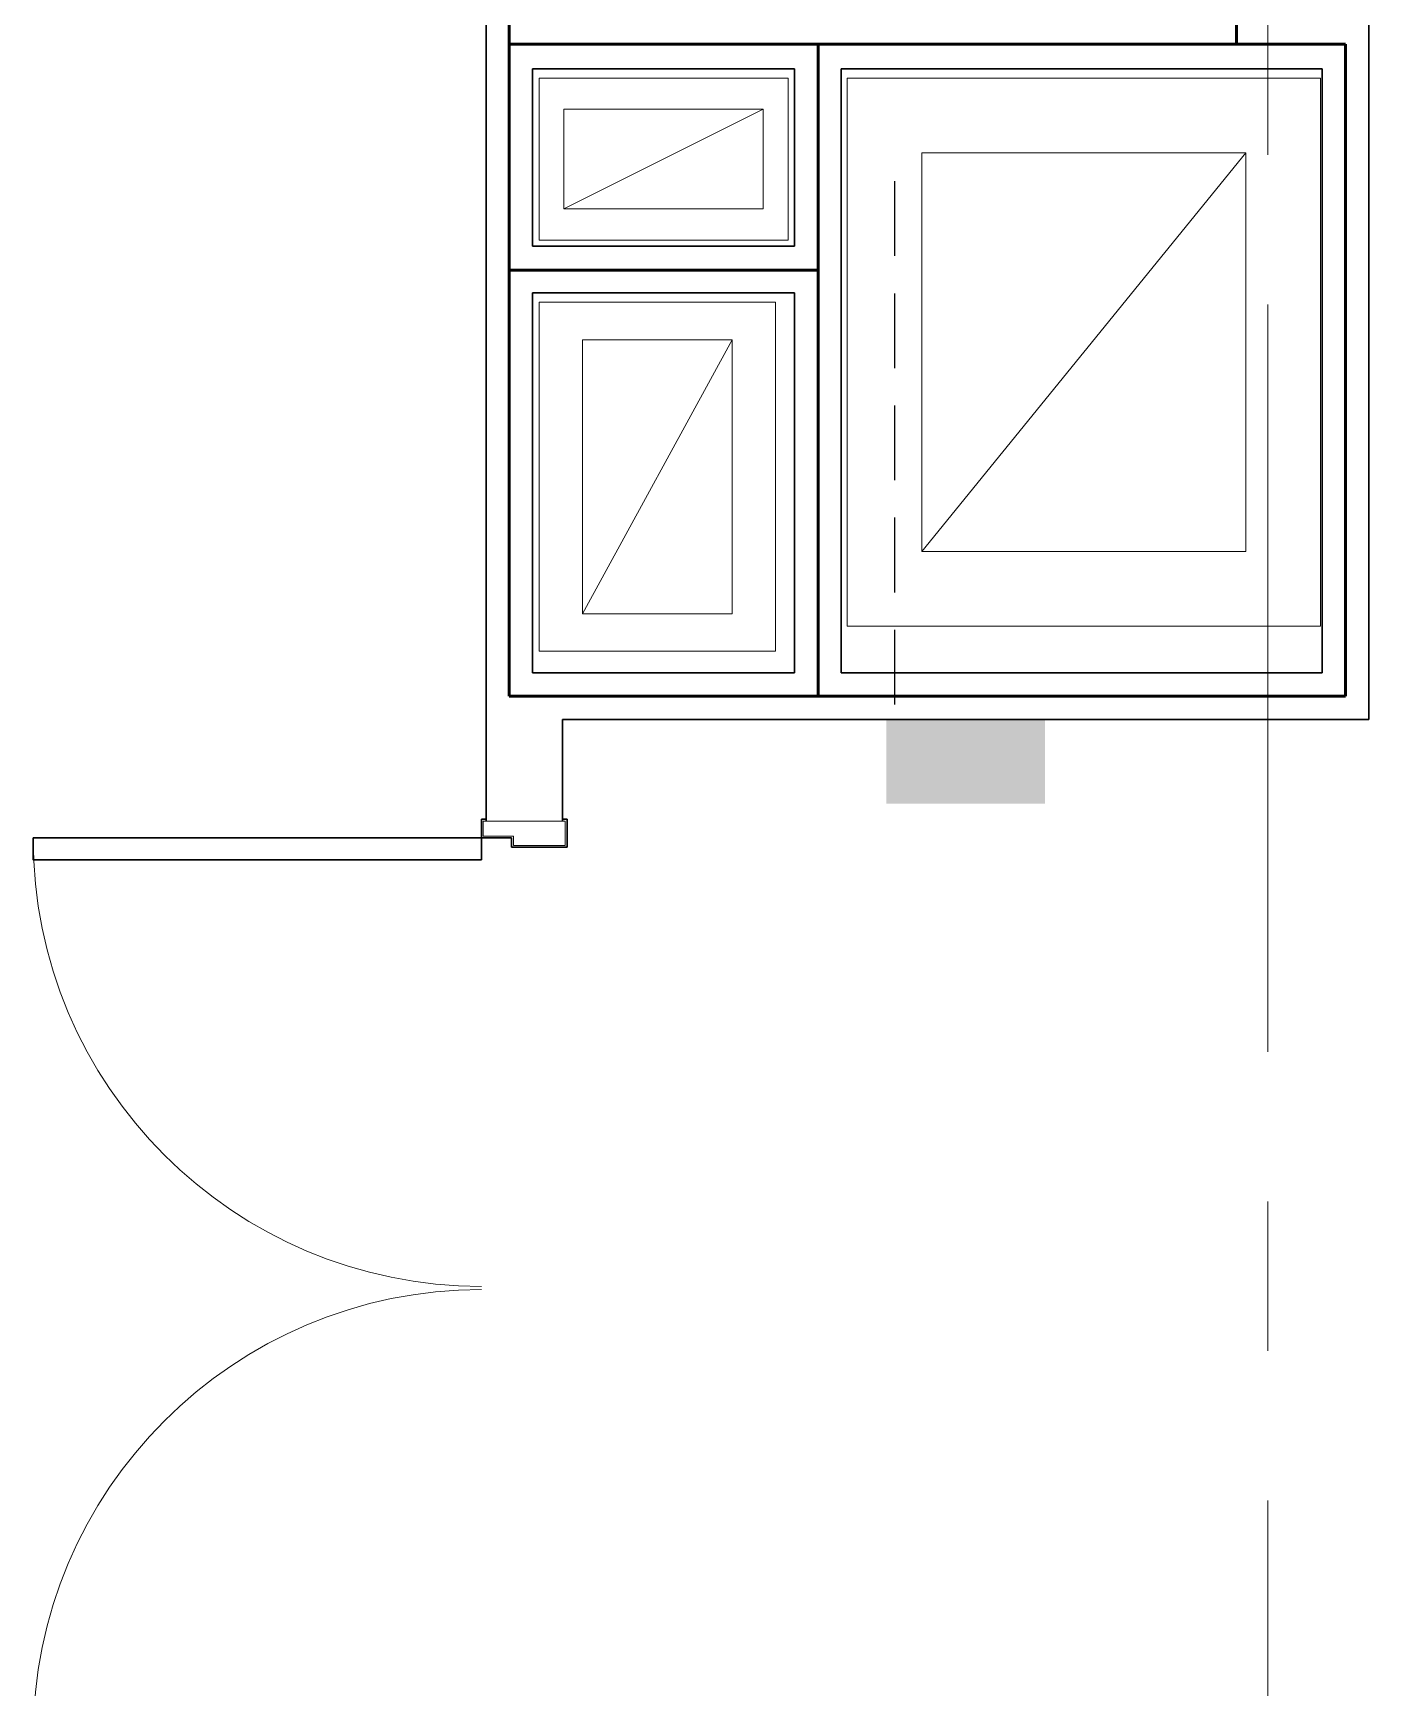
# Model space of a CAD drawing. Header units: inches. Extents: x -26500 to -19489, y -3216 to 2257.
# Drawn here: x -22069.1 to -21961.9, y 466.2 to 599 of the extents above; entities that cross this region are included whole.
import ezdxf

# ---------------------------------------------------------------- set-up
doc = ezdxf.new("R2010")
doc.units = ezdxf.units.IN
doc.header["$LTSCALE"] = 48
doc.header["$MEASUREMENT"] = 0
doc.linetypes.add('A113$0$CENTER', pattern=[2, 1.25, -0.25, 0.25, -0.25])
doc.linetypes.add('NB - PH Mezzanine_plan$0$HIDDEN2', pattern=[0.1875, 0.125, -0.0625])
for name, color, linetype in [('A113$0$A-DOOR', 8, 'Continuous'), ('A113$0$A-DOOR-FRAM', 8, 'Continuous'), ('A113$0$A-EQPM-FEC', 8, 'Continuous'), ('A113$0$A-FLOR-SLAB', 8, 'Continuous'), ('A113$0$A-GRID-GRDP0-15', 8, 'Continuous'), ('A113$0$A-HVAC-RDFF', 8, 'Continuous'), ('A113$0$A-WALL-FIRE', 8, 'Continuous'), ('A113$0$A-WALL-FULL-EXTR', 8, 'Continuous'), ('A113$0$A-WALL-FULL-INTR', 8, 'Continuous'), ('NB - PH Mezzanine_plan$0$STREINFB', 1, 'NB - PH Mezzanine_plan$0$HIDDEN2'), ('XREF', 7, 'Continuous')]:
    doc.layers.add(name, color=color, linetype=linetype)

# ---------------------------------------------------------------- blocks, each defined once
blk = doc.blocks.new('A113$0$72dr478_3')
at = {"layer": 'A113$0$A-DOOR', "linetype": 'Continuous', "lineweight": 0, "extrusion": (0, 0, -1)}
blk.add_arc((6.872777376676822, -1.500570080817397), 35.99999999999905, 269.9999999999999, 359.9999999999999, dxfattribs=at)
at = {"layer": 'A113$0$A-DOOR', "linetype": 'Continuous', "lineweight": 0}
blk.add_arc((-6.872777376676822, -73.75166016132397), 35.99999999999905, 89.9999999999998, 179.9999999999998, dxfattribs=at)
at = {"layer": 'A113$0$A-DOOR', "linetype": 'Continuous', "lineweight": 30}
for points in [[(-42.87277737991099, -1.500570102795223), (-42.87277737991099, -3.250570102795223), (-6.872777379910985, -3.250570102795223), (-6.872777379910985, -1.500570102795223)], [(-42.87277737991099, -73.7516601393462), (-42.87277737991099, -72.0016601393462), (-6.872777379910985, -72.0016601393462), (-6.872777379910985, -73.7516601393462)]]:
    blk.add_3dface(points, dxfattribs=at)
at = {"layer": 'A113$0$A-DOOR-FRAM', "linetype": 'Continuous', "lineweight": 30}
for p, q in [((-6.872956450868514, 2.705071642594703e-05), (-6.872956450868514, -1.500957201252049)), ((-6.872956450868514, 2.705071642594703e-05), (-6.497956450868514, 2.705071642594703e-05)), ((0, 0), (-0.375, 0)), ((0, -2.251476377952713), (0, 0)), ((-6.872956450868514, -1.500957201252049), (-4.450712356378062, -1.500957201252049)), ((-4.450712356378062, -1.500957201252049), (-4.450712356378062, -2.251449327236287)), ((-4.450712356378062, -2.251449327236287), (0, -2.251476377952713)), ((-4.450712356378062, -73.75127304088932), (-4.450712356378062, -73.00078091490508)), ((-4.450712356378062, -73.00078091490508), (0.0003705967319547199, -73.00078091490508)), ((0.0003705967319547199, -73.00078091490508), (0.0003705967319547199, -75.25225729285785)), ((-6.872956450868514, -75.25225729285785), (-6.872956450868514, -73.75127304088932)), ((-6.872956450868514, -73.75127304088932), (-4.450712356378062, -73.75127304088932)), ((-6.872956450868514, -75.25225729285785), (-6.497956450868514, -75.25225729285785)), ((0.0003705967319547199, -75.25225729285785), (-0.3746294032680453, -75.25225729285785))]:
    blk.add_line(p, q, dxfattribs=at)
at = {"layer": 'A113$0$A-DOOR-FRAM', "linetype": 'Continuous', "lineweight": 13}
for p, q in [((-6.497956450868514, 2.705071642594703e-05), (-6.497956450868514, -0.1500713744803761)), ((-0.375, -0.1500984251968021), (-0.375, 0)), ((-6.722858025670575, -0.1500713744803761), (-6.722858025670575, -1.350858776055247)), ((-6.722858025670575, -0.1500713744803761), (-6.497956450868514, -0.1500713744803761)), ((-0.1500984251979389, -0.1500984251968021), (-0.375, -0.1500984251968021)), ((-0.1500984251979389, -2.101377952755911), (-0.1500984251979389, -0.1500984251968021)), ((-6.722858025670575, -1.350858776055247), (-4.300613931183761, -1.350858776055247)), ((-4.300613931183761, -1.350858776055247), (-4.300613931183761, -2.101350902039485)), ((-4.300613931183761, -2.101350902039485), (-0.1500984251979389, -2.101377952755911)), ((-6.722858025670575, -75.10215886766099), (-6.722858025670575, -73.90137146608618)), ((-6.722858025670575, -73.90137146608618), (-4.300613931183761, -73.90137146608618)), ((-4.300613931183761, -73.90137146608618), (-4.300613931183761, -73.15087934010194)), ((-4.300613931183761, -73.15087934010194), (-0.1497278284623462, -73.15087934010194)), ((-0.1497278284623462, -73.15087934010194), (-0.1497278284623462, -75.10215886766099)), ((-6.722858025670575, -75.10215886766099), (-6.497956450868514, -75.10215886766099)), ((-6.497956450868514, -75.25225729285785), (-6.497956450868514, -75.10215886766099)), ((-0.1497278284623462, -75.10215886766099), (-0.3746294032680453, -75.10215886766099)), ((-0.3746294032680453, -75.10215886766099), (-0.3746294032680453, -75.25225729285785))]:
    blk.add_line(p, q, dxfattribs=at)
blk = doc.blocks.new('*U787')
at = {"layer": 'A113$0$A-FLOR-SLAB', "linetype": 'Continuous', "lineweight": 0}
blk.add_3dface([(9.999806269261171, 6.499925436519561), (-10.00019373073883, 6.499925436519561), (-10.00019373073883, -6.500074563480553), (9.999806269261171, -6.500074563480553)], dxfattribs=at)
at = {"layer": 'A113$0$A-HVAC-RDFF', "lineweight": 0}
blk.add_line((7.999806269261171, 3.999925436519447), (-8.000193730738829, -4.000074563480553), dxfattribs=at)
at = {"layer": 'A113$0$A-HVAC-RDFF', "lineweight": 13}
blk.add_3dface([(7.999806269261171, 3.999925436519447), (-8.000193730738829, 3.999925436519447), (-8.000193730738829, -4.000074563480553), (7.999806269261171, -4.000074563480553)], dxfattribs=at)
blk = doc.blocks.new('*U788')
at = {"layer": 'A113$0$A-FLOR-SLAB', "linetype": 'Continuous', "lineweight": 0}
blk.add_3dface([(-9.500114767801279, 13.99985592916687), (9.499885232198721, 13.99985592916687), (9.499885232198721, -14.00014407083313), (-9.500114767801279, -14.00014407083313)], dxfattribs=at)
at = {"layer": 'A113$0$A-HVAC-RDFF', "lineweight": 0}
blk.add_line((-6.000114767801279, -11.00014407083313), (5.999885232198721, 10.99985592916687), dxfattribs=at)
at = {"layer": 'A113$0$A-HVAC-RDFF', "linetype": 'Continuous', "lineweight": 13}
blk.add_3dface([(-6.000114767801279, 10.99985592916687), (5.999885232198721, 10.99985592916687), (5.999885232198721, -11.00014407083313), (-6.000114767801279, -11.00014407083313)], dxfattribs=at)
blk = doc.blocks.new('*U790')
at = {"layer": 'A113$0$A-FLOR-SLAB', "linetype": 'Continuous', "lineweight": 0}
blk.add_3dface([(18.99975393780187, 22.00017940888529), (-19.00024602373742, 22.00017940888529), (-19.00024602373742, -21.99982059111471), (18.99975393780187, -21.99982059111471)], dxfattribs=at)
blk.add_3dface([(18.99975393780187, 22.00017940888529), (-19.00024602373742, 22.00017940888529), (-19.00024602373742, -21.99982059111471), (18.99975393780187, -21.99982059111471)], dxfattribs=at)
at = {"layer": 'A113$0$A-HVAC-RDFF', "lineweight": 0}
blk.add_line((12.99975394090143, 16.00017940888529), (-13.00024602683334, -15.99982059111471), dxfattribs=at)
at = {"layer": 'A113$0$A-HVAC-RDFF', "lineweight": 13}
blk.add_3dface([(12.99975394090143, 16.00017940888529), (-13.00024602683334, 16.00017940888529), (-13.00024602683334, -15.99982059111471), (12.99975394090143, -15.99982059111471)], dxfattribs=at)
blk = doc.blocks.new('A113')
at = {"layer": 'A113$0$A-EQPM-FEC', "lineweight": 13, "transparency": 33554687, "extrusion": (0, 0, -1)}
blk.add_solid([(22000.64470701985, 543.9096189181321, -1992.754061503529), (21987.89470701985, 543.9096189181321, -1992.754061503529), (22000.64470701985, 537.1596189181321, -1992.754061503529), (21987.89470701985, 537.1596189181321, -1992.754061503529)], dxfattribs=at)
at = {"layer": 'A113$0$A-GRID-GRDP0-15', "linetype": 'A113$0$CENTER', "lineweight": 0, "transparency": 33554687}
blk.add_line((-21970.01358744508, 2113.236184367351), (-21970.01358744508, 382.2089955368488), dxfattribs=at)
at = {"layer": 'A113$0$A-WALL-FIRE', "lineweight": 53, "transparency": 33554687}
for p, q in [((-21972.51268438319, 598.1303442990493, 1992.754061503529), (-21972.51394094863, 718.1626286864166, 1992.754061503529)), ((-22030.91046459804, 652.1429769575235, 1992.754061503529), (-22030.91046459804, 545.7846969082213, 1992.754061503529)), ((-22030.91019674475, 598.1303442990493, 1992.754061503529), (-21963.76330962255, 598.1303442990493, 1992.754061503529)), ((-22006.10850398873, 598.1303515551753, 1992.754061503529), (-22006.10877184203, 545.784643272121, 1992.754061503529)), ((-21963.76330962255, 598.1303442990493, 1992.754061503529), (-21963.76357747584, 545.7845543710366, 1992.754061503529)), ((-22030.91047681194, 580.0013391497753, 1992.754061503529), (-22006.10859419648, 580.0013411292849, 1992.754061503529)), ((-22030.91046459804, 545.7847015665222, 1992.754061503529), (-21963.76357747584, 545.7845543710366, 1992.754061503529))]:
    blk.add_line(p, q, dxfattribs=at)
at = {"layer": 'A113$0$A-WALL-FULL-EXTR', "lineweight": 30, "transparency": 33554687}
blk.add_line((-22026.65081762899, 543.9096875754562, 1992.754061503529), (-22026.65081765164, 535.7623734471774, 1992.754061503529), dxfattribs=at)
at = {"layer": 'A113$0$A-WALL-FULL-INTR', "lineweight": 30, "transparency": 33554687}
for p, q in [((-22032.77581764216, 535.762373463494, 1992.754061503529), (-22032.77581764216, 648.7972840429619, 1992.754061503529)), ((-21961.88859880788, 599.909550260941, 1992.754061503529), (-21961.88855162562, 543.9095502607098, 1992.754061503529)), ((-22029.0364268583, 596.1595529280099, 1992.754061503529), (-22029.03705968948, 581.9096927676429, 1992.754061503529)), ((-22008.01213146214, 596.1595539824052, 1992.754061503529), (-22029.0364268583, 596.1595529280099, 1992.754061503529)), ((-22008.01213146214, 596.1595539824052, 1992.754061503529), (-22008.01280156243, 581.909693822167, 1992.754061503529)), ((-22004.2621314599, 596.159554132619, 1992.754061503529), (-22004.26362015314, 547.6596431528701, 1992.754061503529)), ((-21965.6385956483, 596.1595504147563, 1992.754061503529), (-22004.2621314599, 596.159554132619, 1992.754061503529)), ((-21965.6385956483, 596.1595504147563, 1992.754061503529), (-21965.6385956483, 596.1594845571228, 1992.754061503529)), ((-21965.6385956483, 596.1594845571228, 1992.754061503529), (-21965.63855478515, 547.6595584812568, 1992.754061503529)), ((-22008.01280156243, 581.909693822167, 1992.754061503529), (-22029.03705968948, 581.9096927676429, 1992.754061503529)), ((-22029.03712934429, 578.1596927676396, 1992.754061503529), (-22029.03777439477, 547.6596928030236, 1992.754061503529)), ((-22008.01286817709, 578.1596938221707, 1992.754061503529), (-22029.03712934429, 578.1596927676396, 1992.754061503529)), ((-22008.01287992352, 578.1596938221701, 1992.754061503529), (-22008.01359645683, 547.6596658236386, 1992.754061503529)), ((-22029.03777439477, 547.6596928030236, 1992.754061503529), (-22008.01359645728, 547.6596467150483, 1992.754061503529)), ((-22004.26362015314, 547.6596431528701, 1992.754061503529), (-21965.63855478515, 547.6595584812568, 1992.754061503529)), ((-22026.65081762899, 543.9096875754562, 1992.754061503529), (-21961.88859641071, 543.909550260808, 1992.754061503529))]:
    blk.add_line(p, q, dxfattribs=at)
at = {"layer": 'A113$0$A-WALL-FULL-INTR', "lineweight": 13, "transparency": 33554687}
blk.add_line((-22026.65081765164, 535.7623734491142, 1992.754061503529), (-22032.77581764216, 535.762373463494, 1992.754061503529), dxfattribs=at)
at = {"layer": 'A113$0$A-DOOR', "lineweight": 0, "transparency": 33554687}
blk.add_blockref('A113$0$72dr478_3', (-22026.27581765128, 535.9124718857555, 1992.754061503529), dxfattribs=at)
at = {"layer": 'A113$0$A-FLOR-SLAB', "lineweight": 0, "transparency": 33554687}
blk.add_blockref('*U787', (-22018.52342827725, 588.9074882243342, 1992.754061503529), dxfattribs=at)
at = {"layer": 'A113$0$A-HVAC-RDFF', "lineweight": 13, "transparency": 33554687}
for name, p in [('*U790', (-21984.77337598425, 573.4072342519685, 1992.754061503529)), ('*U788', (-22019.02350724019, 563.4075577316868, 1992.754061503529))]:
    blk.add_blockref(name, p, dxfattribs=at)
blk = doc.blocks.new('NB - PH Mezzanine_plan')
at = {"layer": 'NB - PH Mezzanine_plan$0$STREINFB', "transparency": 33554687}
blk.add_lwpolyline([(-21999.96384211675, 545.1267557562987), (-21999.96384211675, 589.7161875362235)], dxfattribs=at)

msp = doc.modelspace()

# ---------------------------------------------------------------- block references
at = {"layer": 'XREF'}
for name in ['A113', 'NB - PH Mezzanine_plan']:
    msp.add_blockref(name, (0, 0), dxfattribs=at)

doc.saveas('drawing.dxf')
